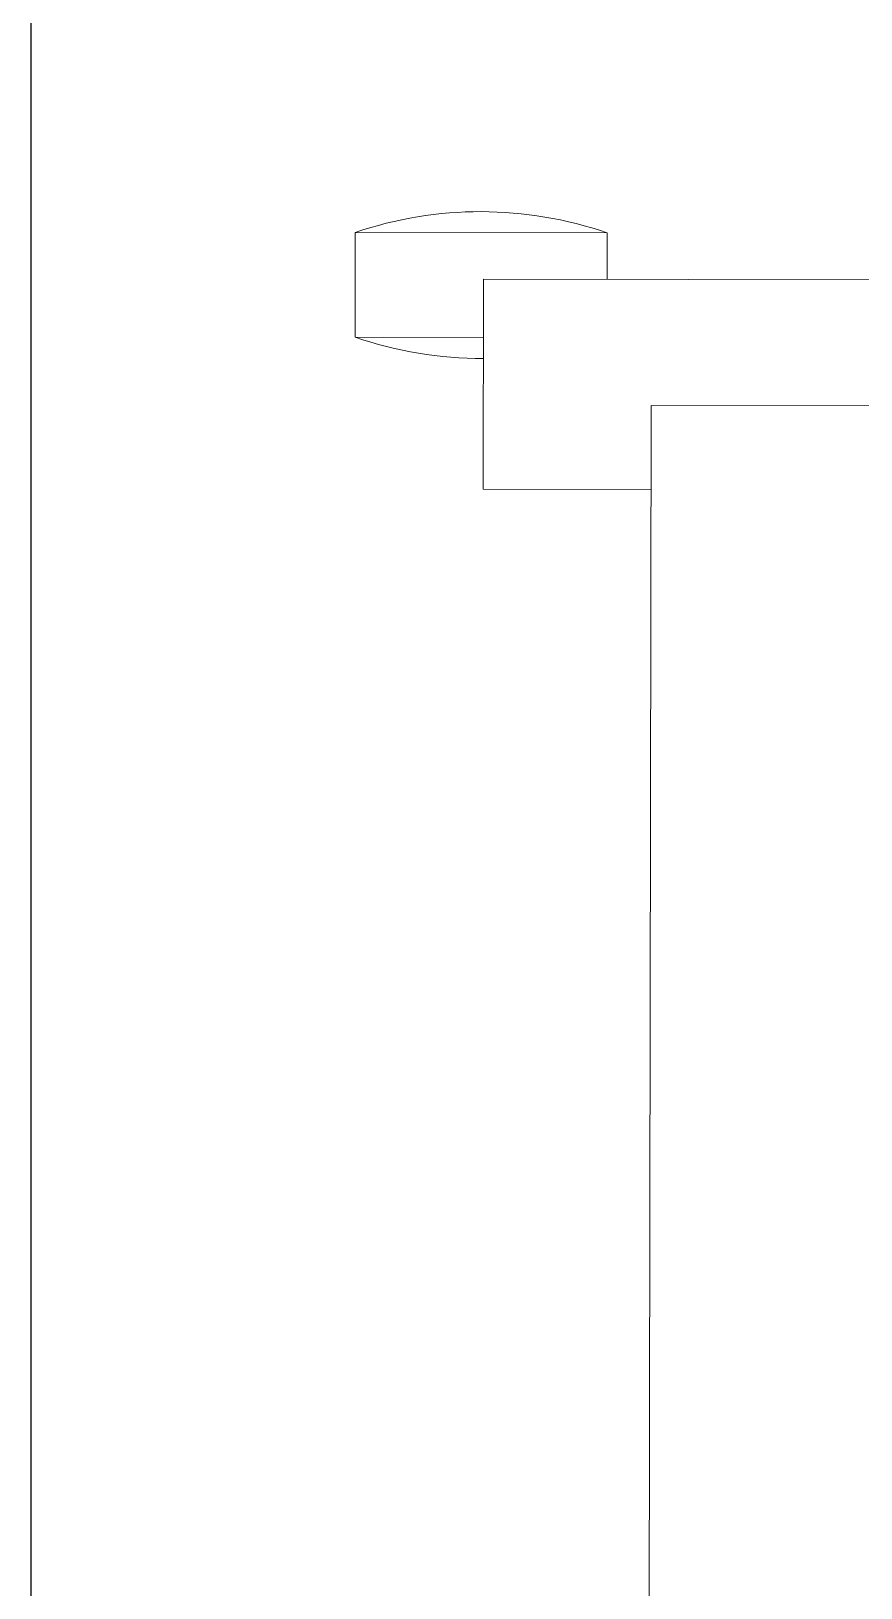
# Model space of a CAD drawing. Extents: x -560814 to 57327, y -29287 to 19916.
# Drawn here: x 37606 to 37803.7, y -12186.3 to -11815.3 of the extents above; entities that cross this region are included whole.
import ezdxf

# ---------------------------------------------------------------- set-up
doc = ezdxf.new("R2010")
doc.units = 0
doc.header["$LTSCALE"] = 0.25
doc.linetypes.add('DASHDOT', pattern=[25.4, 12.7, -6.35, 0, -6.35])
doc.layers.add('01-First Floor$0$FALSE CEILING', color=251, linetype='Continuous')
for name, color, linetype, lineweight in [('01-First Floor$0$LOADING', 253, 'Continuous', 5), ('01-First Floor$0$TME-MEDICAL EQUIPMENT', 42, 'Continuous', 13), ('E-LITE-CLNG-CNDT', 6, 'DASHDOT', 35)]:
    doc.layers.add(name, color=color, linetype=linetype, lineweight=lineweight)

# ---------------------------------------------------------------- blocks, each defined once
blk = doc.blocks.new('01-First Floor$0$workstation')
at = {"layer": '01-First Floor$0$LOADING'}
for p, q in [((2854.35, -994.87, 0), (2854.249, -1055.87, 0)), ((2858.252, -1053.877, 0), (2854.252, -1053.87, 0)), ((2858.244, -1058.877, 0), (2858.252, -1053.877, 0)), ((2854.249, -1055.87, 0), (2804.249, -1055.787, 0)), ((2858.246, -1057.488, 0), (2861.304, -1057.493, 0)), ((2861.3, -1059.993, 0), (2861.304, -1057.493, 0)), ((2800.244, -1058.781, 0), (2858.244, -1058.877, 0)), ((2855.3, -1059.983, 0), (2855.301, -1058.872, 0)), ((2855.3, -1059.983, 0), (2861.3, -1059.993, 0))]:
    blk.add_line(p, q, dxfattribs=at)
for centre, start, end in [((2858.289, -1066.238, 0), 70.9805, 90.2617), ((2858.314, -1051.238, 0), 250.9805, 288.8298)]:
    blk.add_arc(centre, 9.25, start, end, dxfattribs=at)
blk = doc.blocks.new('01-First Floor')
at = {"layer": '01-First Floor$0$FALSE CEILING', "linetype": 'Continuous'}
blk.add_line((37606, -12830), (37606, -8830), dxfattribs=at)
at = {"layer": '01-First Floor$0$TME-MEDICAL EQUIPMENT', "xscale": 10, "yscale": 10, "zscale": 10, "rotation": 180}
blk.add_blockref('01-First Floor$0$workstation', (66296.22, -22463.23, -0.1), dxfattribs=at)

msp = doc.modelspace()

# ---------------------------------------------------------------- block references
at = {"layer": 'E-LITE-CLNG-CNDT'}
msp.add_blockref('01-First Floor', (0, 0), dxfattribs=at)

doc.saveas('drawing.dxf')
